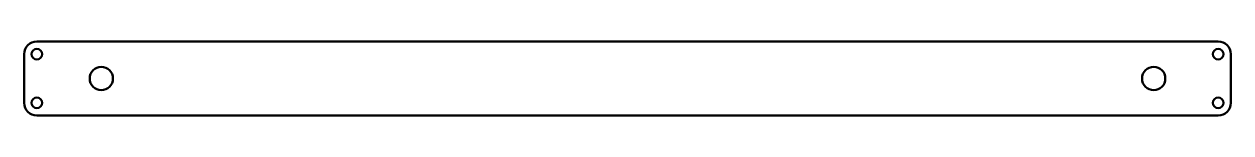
# Model space of a CAD drawing. Header units: millimetres. Extents: x -51 to 520, y -35 to 0.
import ezdxf

# ---------------------------------------------------------------- set-up
doc = ezdxf.new("R2010")
doc.units = ezdxf.units.MM
doc.layers.add('IV_INTERIOR_PROFILES', color=7, linetype='Continuous', lineweight=50)
doc.layers.add('IV_OUTER_PROFILE', color=7, linetype='Continuous', lineweight=50)

msp = doc.modelspace()

# ---------------------------------------------------------------- linework, layer by layer
at = {"layer": 'IV_INTERIOR_PROFILES'}
for centre, radius in [((-45.17, -6), 2.5), ((513.62, -6), 2.5), ((-14.66, -17.5), 5.5), ((483.12, -17.5), 5.5), ((-45.17, -29), 2.5), ((513.62, -29), 2.5)]:
    msp.add_circle(centre, radius, dxfattribs=at)
at = {"layer": 'IV_OUTER_PROFILE'}
for p, q in [((513.62, 0), (-45.17, 0)), ((-51.17, -6), (-51.17, -29)), ((519.62, -29), (519.62, -6)), ((513.62, -35), (-45.17, -35))]:
    msp.add_line(p, q, dxfattribs=at)
for centre, start, end in [((-45.17, -6), 90, 180), ((513.62, -6), 0, 90), ((-45.17, -29), 180, 270), ((513.62, -29), 270, 360)]:
    msp.add_arc(centre, 6, start, end, dxfattribs=at)

doc.saveas('drawing.dxf')
